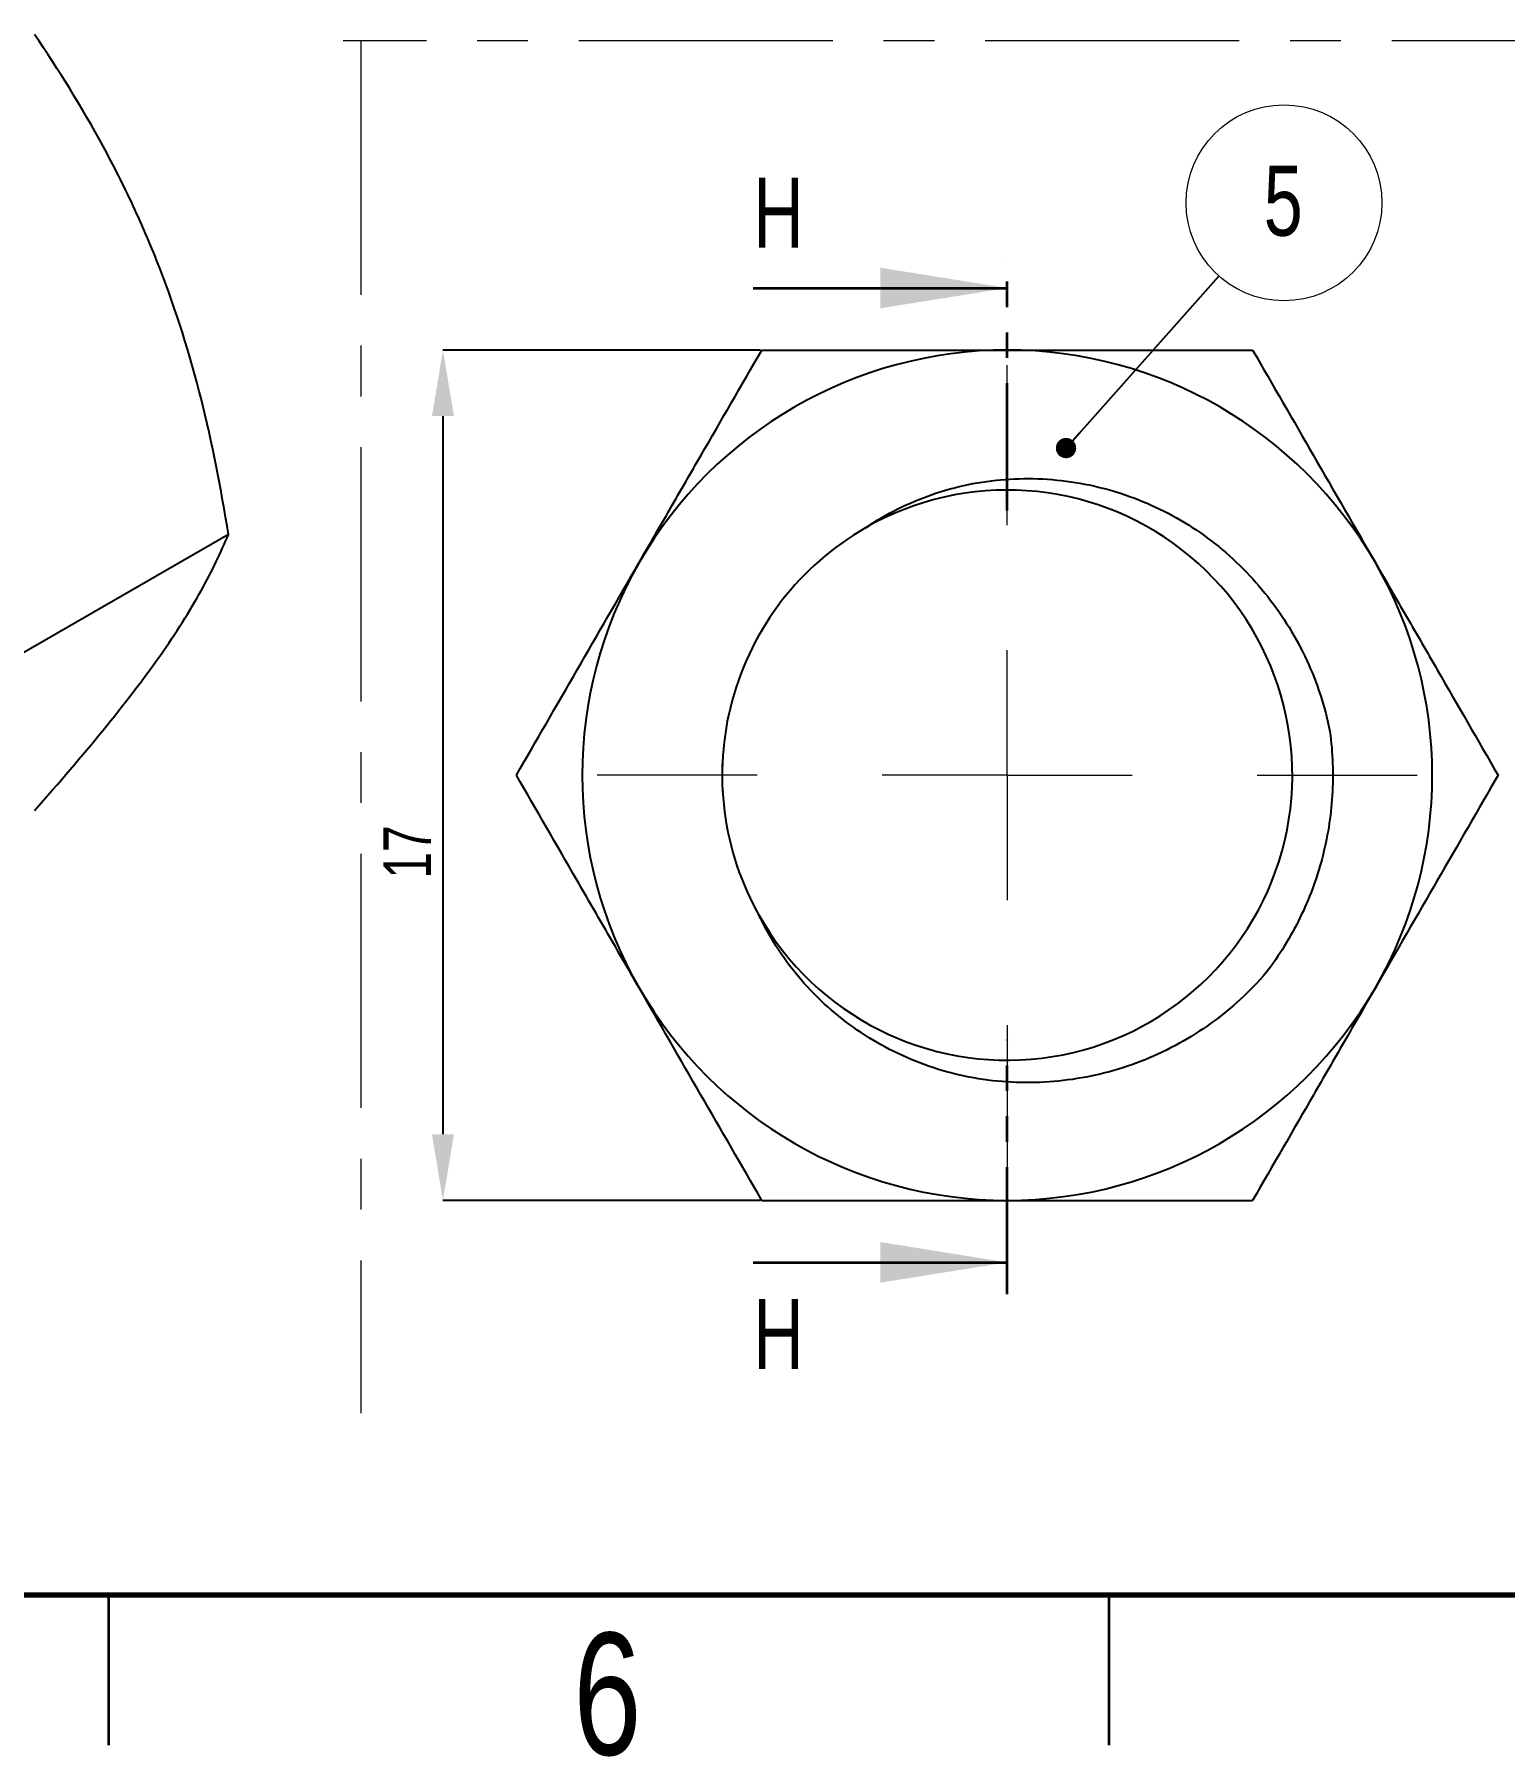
# Model space of a CAD drawing. Header units: millimetres. Extents: x 882 to 1669, y 471 to 913.
# Drawn here: x 1357.4 to 1430.9, y 619.6 to 705.7 of the extents above; entities that cross this region are included whole.
import ezdxf

# ---------------------------------------------------------------- set-up
doc = ezdxf.new("R2010")
doc.units = ezdxf.units.MM
doc.linetypes.add('CENTERX2', pattern=[20.32, 12.7, -2.54, 2.54, -2.54])
doc.linetypes.add('PHANTOM', pattern=[12.7, 6.35, -1.27, 1.27, -1.27, 1.27, -1.27])
doc.styles.add('SLDTEXTSTYLE0', font='TXT', dxfattribs={"width": 0.75})
doc.styles.get("Standard").update_dxf_attribs({"font": 'arial.ttf'})
doc.dimstyles.new('SLDDIMSTYLE1', dxfattribs={"dimtxt": 0.18, "dimasz": 1.016, "dimexe": 0, "dimexo": 0.0625, "dimgap": 0, "dimtad": 0, "dimtih": 1, "dimtoh": 1, "dimdec": 0, "dimrnd": 1e-09, "dimzin": 0, "dimdsep": 46, "dimtxsty": 'Standard', "dimblk1": 'DOT', "dimblk2": 'DOT', "dimsah": 1, "dimcen": 0.09, "dimadec": 0, "dimazin": 0, "dimtfac": 1.016, "dimtdec": 0, "dimtofl": 0, "dimtmove": 0, "dimatfit": 3, "dimldrblk": 'DOT', "dimfxl": 1, "dimfrac": 2, "dimtolj": 1, "dimtzin": 0, "dimarcsym": 0})
doc.dimstyles.new('SLDDIMSTYLE11', dxfattribs={"dimtxt": 2.38125, "dimasz": 3.302, "dimexe": 0, "dimexo": 0.0625, "dimgap": 0.595312, "dimtad": 1, "dimdec": 6, "dimlfac": 0.4, "dimrnd": 1e-09, "dimzin": 12, "dimdsep": 46, "dimtxsty": 'SLDTEXTSTYLE0', "dimsah": 1, "dimcen": 0.09, "dimadec": 0, "dimazin": 3, "dimtfac": 1, "dimtdec": 1, "dimtofl": 0, "dimtmove": 0, "dimatfit": 3, "dimfxl": 1, "dimfrac": 2, "dimtolj": 1, "dimtzin": 12, "dimarcsym": 0})

# ---------------------------------------------------------------- blocks, each defined once
blk = doc.blocks.new('*D104')
at = {"color": 0, "linetype": 'Continuous', "lineweight": -2, "transparency": 16777216}
for p, q in [((1393.712, 689.919), (1377.835, 689.919)), ((1377.835, 686.617), (1377.835, 650.721)), ((1393.712, 647.419), (1377.835, 647.419))]:
    blk.add_line(p, q, dxfattribs=at)
at = {"color": 0, "linetype": 'Continuous', "transparency": 16777216}
for points in [[(1377.285, 686.617), (1378.385, 686.617), (1377.835, 689.919)], [(1377.285, 650.721), (1378.385, 650.721), (1377.835, 647.419)]]:
    blk.add_solid(points, dxfattribs=at)
at = {"layer": 'Defpoints', "color": 0, "linetype": 'Continuous', "transparency": 16777216}
for p in [(1393.774, 689.919), (1377.835, 647.419), (1393.774, 647.419)]:
    blk.add_point(p, dxfattribs=at)
at = {"color": 0, "linetype": 'Continuous', "lineweight": 18, "transparency": 16777216, "insert": (1374.858, 664.832), "char_height": 2.3813, "attachment_point": 2, "rotation": 90, "style": 'SLDTEXTSTYLE0'}
blk.add_mtext('\\A1;17', dxfattribs=at)
blk = doc.blocks.new('SW_NOTE_23')
at = {"color": 0, "linetype": 'Continuous', "lineweight": 0}
blk.add_circle((3.253, 3.66), 4.896, dxfattribs=at)
at = {"color": 0, "linetype": 'Continuous', "lineweight": 0, "insert": (3.217, 5.515), "char_height": 3.5, "attachment_point": 2, "style": 'SLDTEXTSTYLE0'}
blk.add_mtext('5', dxfattribs=at)
blk = doc.blocks.new('_DOT')
at = {"color": 0, "linetype": 'ByBlock', "lineweight": -2}
blk.add_line((-0.5, 0), (-1, 0), dxfattribs=at)
at = {"color": 0, "linetype": 'ByBlock', "const_width": 0.5}
blk.add_lwpolyline([(-0.25, 0, 1), (0.25, 0, 1)], format="xyb", close=True, dxfattribs=at)
blk = doc.blocks.new('SW_CENTERMARKSYMBOL_4')
at = {"color": 0, "linetype": 'Continuous', "lineweight": 0}
for p, q in [((0, 12.5), (0, 20.5)), ((0, 0), (0, 6.25)), ((-12.5, 0), (-20.5, 0)), ((0, 0), (-6.25, 0)), ((0, 0), (0, -6.25)), ((0, 0), (6.25, 0)), ((12.5, 0), (20.5, 0)), ((0, -12.5), (0, -20.5))]:
    blk.add_line(p, q, dxfattribs=at)

msp = doc.modelspace()

# ---------------------------------------------------------------- linework, layer by layer
at = {"color": 7, "linetype": 'CENTERX2', "lineweight": 18}
for p, q in [((1498.9255279, 705.3806334), (1372.8385616, 705.3806334)), ((1373.7352819, 705.3806334), (1373.7352819, 636.7815309))]:
    msp.add_line(p, q, dxfattribs=at)
at = {"color": 7, "linetype": 'PHANTOM', "lineweight": 35}
for p, q in [((1406.0429959, 681.9067577), (1406.0429959, 694.6067577)), ((1406.0429959, 642.7317577), (1406.0429959, 655.4381077))]:
    msp.add_line(p, q, dxfattribs=at)
at = {"color": 7, "linetype": 'Continuous', "lineweight": 35}
for p, q in [((1393.3429959, 693.0192577), (1406.0429959, 693.0192577)), ((1393.3429959, 644.3192577), (1406.0429959, 644.3192577)), ((1361.1184997, 627.6882634), (1361.1184997, 620.1882634)), ((1411.1184997, 627.6882634), (1411.1184997, 620.1882634))]:
    msp.add_line(p, q, dxfattribs=at)
at = {"color": 7, "linetype": 'Continuous', "lineweight": 25}
for p, q in [((1399.1396512, 681.1241698), (1398.7773551, 680.9194837)), ((1367.1079934, 680.7029489), (1346.0715669, 668.5588784))]:
    msp.add_line(p, q, dxfattribs=at)
at = {"color": 7, "linetype": 'Continuous', "lineweight": 70}
msp.add_line((1661.1184997, 627.6882634), (1261.1184997, 627.6882634), dxfattribs=at)
at = {"color": 7, "linetype": 'Continuous', "lineweight": 25}
for centre, radius, start, end in [((1406.0429959, 668.6692577), 21.25, 90, 150), ((1406.0429959, 668.6692577), 21.25, 30, 90), ((1406.0471719, 668.672684), 14.2491054, 209.362347331, 119.850103948), ((1406.0429959, 668.6692577), 14.25, 119.828682793, 209.828683759), ((1406.0429959, 668.6692577), 21.25, 150, 210), ((1406.0429959, 668.6692577), 21.25, 330, 30), ((1406.0429959, 668.6692577), 21.25, 210, 270), ((1406.0429959, 668.6692577), 21.25, 270, 330)]:
    msp.add_arc(centre, radius, start, end, dxfattribs=at)
for points, knots in [([(1363.6742596, 694.0144399), (1363.2634596, 695.0732343), (1362.8180573, 696.116267), (1361.8726907, 698.1460804), (1361.3713186, 699.1368145), (1359.7911925, 702.0449723), (1358.6366775, 703.8985614), (1357.4120976, 705.693115)], [0, 0, 0, 0, 0.25, 0.25, 0.5, 0.5, 1, 1, 1, 1]), ([(1367.1079945, 680.7029486), (1366.7459496, 683.0005301), (1366.3019733, 685.2673258), (1365.1790386, 689.7126222), (1364.4983364, 691.8904677), (1363.6742596, 694.0144399)], [0, 0, 0, 0, 0.5, 0.5, 1, 1, 1, 1]), ([(1387.6399561, 679.2942577), (1388.1594704, 680.1940829), (1388.6804641, 681.0964704), (1389.7130364, 682.8849381), (1390.2264108, 683.7741286), (1391.7588067, 686.4283163), (1392.770125, 688.1799709), (1393.7743027, 689.9192577)], [0, 0, 0, 0, 0.25, 0.25, 0.5, 0.5, 1, 1, 1, 1]), ([(1393.7743027, 689.9192577), (1395.7763508, 689.9192577), (1397.8201518, 689.9192577), (1401.9157498, 689.9192577), (1403.9735456, 689.9192577), (1406.0429959, 689.9192577)], [0, 0, 0, 0, 0.5, 0.5, 1, 1, 1, 1]), ([(1406.0429959, 689.9192577), (1408.1158847, 689.9192577), (1410.2125672, 689.9192577), (1414.3086459, 689.9192577), (1416.3218494, 689.9192577), (1418.3116892, 689.9192577)], [0, 0, 0, 0, 0.5, 0.5, 1, 1, 1, 1]), ([(1418.3116892, 689.9192577), (1419.3177579, 688.1766955), (1420.3301974, 686.423099), (1422.3733138, 682.8843174), (1423.4041258, 681.0988987), (1424.4460358, 679.2942577)], [0, 0, 0, 0, 0.5, 0.5, 1, 1, 1, 1]), ([(1398.9549275, 681.0313686), (1399.9984211, 681.7365763), (1401.1102026, 682.291153), (1402.877228, 682.9038625), (1403.4874159, 683.0717082), (1404.7116767, 683.3234623), (1405.3274916, 683.4086196), (1406.5663498, 683.4990489), (1407.1892409, 683.5060027), (1408.4420423, 683.4423375), (1409.0668129, 683.3713314), (1410.2919793, 683.1552722), (1410.8956515, 683.010087), (1412.0851693, 682.6453852), (1412.674167, 682.4244114), (1414.3907001, 681.6551841), (1415.45184, 681.0117562), (1416.9209442, 679.8541803), (1417.3921459, 679.4327539), (1418.2736227, 678.5471958), (1419.0977853, 677.6157168), (1419.8092483, 676.5939415), (1420.4629986, 675.5259261), (1420.7599371, 674.9694725), (1421.5419327, 673.2718482), (1421.9281269, 672.0897798), (1422.1752211, 670.8559163)], [0, 0, 0, 0, 0.125, 0.125, 0.1875, 0.1875, 0.25, 0.25, 0.3125, 0.3125, 0.375, 0.375, 0.4375, 0.4375, 0.5, 0.5, 0.625, 0.625, 0.6875, 0.6875, 0.75, 0.8125, 0.8125, 0.875, 0.875, 1, 1, 1, 1]), ([(1363.6742596, 674.6215956), (1364.0850597, 675.2060904), (1364.4639289, 675.7732813), (1365.1514118, 676.8604707), (1365.4616393, 677.3826784), (1366.3035279, 678.8926369), (1366.7466858, 679.823909), (1367.1079945, 680.7029486)], [0, 0, 0, 0, 0.25, 0.25, 0.5, 0.5, 1, 1, 1, 1]), ([(1381.5056095, 668.6692577), (1382.5116783, 670.4118199), (1383.5241177, 672.1654164), (1385.5672342, 675.704198), (1386.5980461, 677.4896167), (1387.6399561, 679.2942577)], [0, 0, 0, 0, 0.5, 0.5, 1, 1, 1, 1]), ([(1424.4460358, 679.2942577), (1424.9655501, 678.3944325), (1425.4865437, 677.4920451), (1426.5191161, 675.7035773), (1427.0324904, 674.8143868), (1428.5648864, 672.1601991), (1429.5762047, 670.4085446), (1430.5803824, 668.6692577)], [0, 0, 0, 0, 0.25, 0.25, 0.5, 0.5, 1, 1, 1, 1]), ([(1357.4120976, 666.9074264), (1358.6391728, 668.2876285), (1359.7947848, 669.6310014), (1361.9010504, 672.2121202), (1362.8501829, 673.4490822), (1363.6742596, 674.6215956)], [0, 0, 0, 0, 0.5, 0.5, 1, 1, 1, 1]), ([(1422.1752211, 670.8559163), (1422.319182, 669.7938346), (1422.3574461, 668.7219372), (1422.2253046, 666.5963506), (1422.0525141, 665.5313185), (1421.5111625, 663.483975), (1421.143284, 662.4929487), (1420.2094273, 660.5774278), (1419.6456122, 659.6610539), (1418.9964028, 658.808253)], [0, 0, 0, 0, 0.25, 0.25, 0.5, 0.5, 0.75, 0.75, 1, 1, 1, 1]), ([(1391.8120052, 669.3848457), (1391.8109981, 669.3716547), (1391.7928326, 669.1337161), (1391.7929165, 668.8948662), (1391.7929957, 668.6692577)], [0, 0, 0, 0, 0.0554382771, 1, 1, 1, 1]), ([(1387.6399561, 658.0442577), (1387.1204418, 658.9440829), (1386.5994482, 659.8464704), (1385.5668758, 661.6349381), (1385.0535015, 662.5241286), (1383.5211055, 665.1783163), (1382.5097872, 666.9299709), (1381.5056095, 668.6692577)], [0, 0, 0, 0, 0.25, 0.25, 0.5, 0.5, 1, 1, 1, 1]), ([(1391.7929957, 668.6692577), (1391.7936885, 668.4347078), (1391.7945167, 668.1543153), (1391.817162, 667.8750423), (1391.8208644, 667.8293828)], [0, 0, 0, 0, 0.8365056939, 1, 1, 1, 1]), ([(1430.5803824, 668.6692577), (1429.5743136, 666.9266955), (1428.5618742, 665.173099), (1426.5187577, 661.6343174), (1425.4879457, 659.8488987), (1424.4460358, 658.0442577)], [0, 0, 0, 0, 0.5, 0.5, 1, 1, 1, 1]), ([(1418.9964028, 658.808253), (1418.1673104, 657.850648), (1417.2457939, 657.0024392), (1415.7184586, 655.9018243), (1415.1814203, 655.5617674), (1414.0775948, 654.9530175), (1412.9454743, 654.414985), (1411.7580271, 654.0152305), (1410.5423472, 653.6860381), (1409.9192648, 653.5571524), (1408.0563963, 653.2871412), (1406.807079, 653.2541209), (1404.9213626, 653.437637), (1404.2957726, 653.5392197), (1403.0753598, 653.8170353), (1402.4767052, 653.9935938), (1400.7152676, 654.6358012), (1399.5763499, 655.2232059), (1398.0307881, 656.2873345), (1397.5391658, 656.6734832), (1396.603447, 657.509187), (1396.1564994, 657.9621356), (1394.9175224, 659.390353), (1394.2290561, 660.4373747), (1393.6808852, 661.5811891)], [0, 0, 0, 0, 0.125, 0.125, 0.1875, 0.1875, 0.25, 0.3125, 0.3125, 0.375, 0.375, 0.5, 0.5, 0.5625, 0.5625, 0.625, 0.625, 0.75, 0.75, 0.8125, 0.8125, 0.875, 0.875, 1, 1, 1, 1]), ([(1393.7743027, 647.4192577), (1392.768234, 649.1618199), (1391.7557945, 650.9154164), (1389.7126781, 654.454198), (1388.6818661, 656.2396167), (1387.6399561, 658.0442577)], [0, 0, 0, 0, 0.5, 0.5, 1, 1, 1, 1]), ([(1424.4460358, 658.0442577), (1423.9265215, 657.1444325), (1423.4055278, 656.2420451), (1422.3729555, 654.4535773), (1421.8595811, 653.5643868), (1420.3271851, 650.9101991), (1419.3158669, 649.1585446), (1418.3116892, 647.4192577)], [0, 0, 0, 0, 0.25, 0.25, 0.5, 0.5, 1, 1, 1, 1]), ([(1393.7743027, 647.4192577), (1395.7763508, 647.4192577), (1397.8201518, 647.4192577), (1401.9157498, 647.4192577), (1403.9735456, 647.4192577), (1406.0429959, 647.4192577)], [0, 0, 0, 0, 0.5, 0.5, 1, 1, 1, 1]), ([(1406.0429959, 647.4192577), (1408.1158848, 647.4192577), (1410.2125673, 647.4192577), (1414.3086459, 647.4192577), (1416.3218494, 647.4192577), (1418.3116892, 647.4192577)], [0, 0, 0, 0, 0.5, 0.5, 1, 1, 1, 1])]:
    msp.add_open_spline(points, degree=3, knots=knots, dxfattribs=at)
at = {"color": 7, "linetype": 'Continuous', "lineweight": 35}
for points in [[(1406.0429959, 693.0192577), (1399.6929959, 694.0352577), (1399.6929959, 692.0032577)], [(1406.0429959, 644.3192577), (1399.6929959, 645.3352577), (1399.6929959, 643.3032577)]]:
    msp.add_solid(points, dxfattribs=at)

# ---------------------------------------------------------------- block references
at = {"color": 7, "linetype": 'Continuous', "lineweight": 0}
for name, p in [('SW_NOTE_23', (1416.6249664, 693.6191388)), ('SW_CENTERMARKSYMBOL_4', (1406.0429959, 668.6692577))]:
    msp.add_blockref(name, p, dxfattribs=at)

# ---------------------------------------------------------------- texts
at = {"color": 7, "linetype": 'Continuous', "char_height": 3.5, "attachment_point": 1, "style": 'SLDTEXTSTYLE0'}
for insert in [(1393.3429959, 698.5300639), (1393.3429959, 642.4841592)]:
    msp.add_mtext('H', dxfattribs=dict(at, insert=insert))
at = {"color": 7, "linetype": 'Continuous', "lineweight": 0, "insert": (1386.0571164, 625.8019538), "char_height": 6.096, "attachment_point": 2, "style": 'SLDTEXTSTYLE0'}
msp.add_mtext('6', dxfattribs=at)

# ---------------------------------------------------------------- dimensions: what is measured, and where the dimension line sits
at = {"color": 7, "linetype": 'Continuous', "lineweight": 18}
dim = msp.add_linear_dim(base=(1377.8350597, 647.4192577), p1=(1393.7743027, 689.9192577), p2=(1393.7743027, 647.4192577), angle=90, dimstyle='SLDDIMSTYLE11', dxfattribs=at)
dim.commit()
dim.dimension.update_dxf_attribs({"geometry": '*D104', "text_midpoint": (1377.8350597, 664.8323427), "dimtype": 160})

# ---------------------------------------------------------------- leaders
at = {"color": 7, "linetype": 'Continuous', "lineweight": 0}
msp.add_leader([(1408.9824409, 685.0194071), (1416.6249664, 693.6191388)], dimstyle='SLDDIMSTYLE1', dxfattribs=at)

doc.saveas('drawing.dxf')
